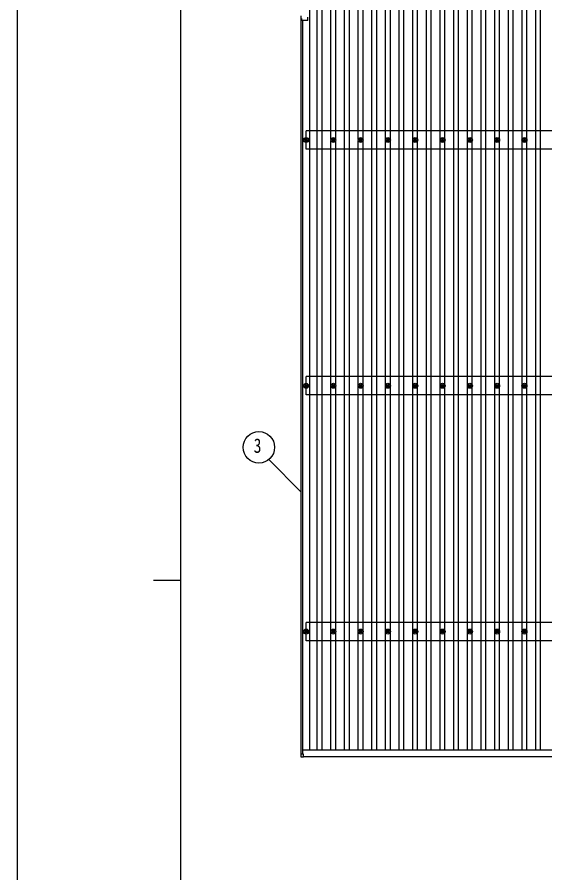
# Model space of a CAD drawing. Units: millimetres, scale not verified. Extents: x -16820 to 16820, y -11880 to 11880.
# Drawn here: x -16820 to -12954, y -1644 to 4624 of the extents above; entities that cross this region are included whole.
import ezdxf
from ezdxf.enums import TextEntityAlignment as Align

# ---------------------------------------------------------------- set-up
doc = ezdxf.new("R2010")
doc.units = ezdxf.units.MM
doc.header["$LTSCALE"] = 50
for name, color, linetype in [('0-5_YKK_13', 4, 'Continuous'), ('0-6_YKK_A1', 4, 'Continuous'), ('0-7_YKK_D', 6, 'Continuous'), ('0-8_YKK_ZWAK', 7, 'Continuous')]:
    doc.layers.add(name, color=color, linetype=linetype)
doc.styles.add('ＭＳ ゴシック', font='')
doc.styles.get('ＭＳ ゴシック').set_extended_font_data('MS Gothic')

msp = doc.modelspace()

# ---------------------------------------------------------------- linework, layer by layer
at = {"layer": '0-5_YKK_13'}
for p, q in [((-14738.92, 4613.51), (-14738.92, 4633.51)), ((-14737.42, 4613.51), (-14738.92, 4613.51)), ((-14737.42, 4613.51), (-14737.42, 4599.51)), ((-14714.82, 4598.51), (-14736.42, 4598.51)), ((-14691.42, 4598.51), (-14714.02, 4598.51)), ((-14690.42, 4599.51), (-14690.42, 4623.11)), ((-14713.42, 3725.55), (-14709, 3725.55)), ((-14713.42, 3722.05), (-14709, 3722.05)), ((-14705.17, 3733.8), (-14705.17, 3729.38)), ((-14705.17, 3718.22), (-14705.17, 3713.8)), ((-14701.67, 3733.8), (-14701.67, 3729.38)), ((-14701.67, 3718.22), (-14701.67, 3713.8)), ((-14697.84, 3725.55), (-14693.42, 3725.55)), ((-14697.84, 3722.05), (-14693.42, 3722.05)), ((-14513.42, 3725.55), (-14509, 3725.55)), ((-14513.42, 3722.05), (-14509, 3722.05)), ((-14505.17, 3733.8), (-14505.17, 3729.38)), ((-14505.17, 3718.22), (-14505.17, 3713.8)), ((-14501.67, 3733.8), (-14501.67, 3729.38)), ((-14501.67, 3718.22), (-14501.67, 3713.8)), ((-14497.84, 3725.55), (-14493.42, 3725.55)), ((-14497.84, 3722.05), (-14493.42, 3722.05)), ((-14313.42, 3725.55), (-14309, 3725.55)), ((-14313.42, 3722.05), (-14309, 3722.05)), ((-14305.17, 3733.8), (-14305.17, 3729.38)), ((-14305.17, 3718.22), (-14305.17, 3713.8)), ((-14301.67, 3733.8), (-14301.67, 3729.38)), ((-14301.67, 3718.22), (-14301.67, 3713.8)), ((-14297.84, 3725.55), (-14293.42, 3725.55)), ((-14297.84, 3722.05), (-14293.42, 3722.05)), ((-14113.42, 3725.55), (-14109, 3725.55)), ((-14113.42, 3722.05), (-14109, 3722.05)), ((-14105.17, 3733.8), (-14105.17, 3729.38)), ((-14105.17, 3718.22), (-14105.17, 3713.8)), ((-14101.67, 3733.8), (-14101.67, 3729.38)), ((-14101.67, 3718.22), (-14101.67, 3713.8)), ((-14097.84, 3725.55), (-14093.42, 3725.55)), ((-14097.84, 3722.05), (-14093.42, 3722.05)), ((-13913.42, 3725.55), (-13909, 3725.55)), ((-13913.42, 3722.05), (-13909, 3722.05)), ((-13905.17, 3733.8), (-13905.17, 3729.38)), ((-13905.17, 3718.22), (-13905.17, 3713.8)), ((-13901.67, 3733.8), (-13901.67, 3729.38)), ((-13901.67, 3718.22), (-13901.67, 3713.8)), ((-13897.84, 3725.55), (-13893.42, 3725.55)), ((-13897.84, 3722.05), (-13893.42, 3722.05)), ((-13713.42, 3725.55), (-13709, 3725.55)), ((-13713.42, 3722.05), (-13709, 3722.05)), ((-13705.17, 3733.8), (-13705.17, 3729.38)), ((-13705.17, 3718.22), (-13705.17, 3713.8)), ((-13701.67, 3733.8), (-13701.67, 3729.38)), ((-13701.67, 3718.22), (-13701.67, 3713.8)), ((-13697.84, 3725.55), (-13693.42, 3725.55)), ((-13697.84, 3722.05), (-13693.42, 3722.05)), ((-13513.42, 3725.55), (-13509, 3725.55)), ((-13513.42, 3722.05), (-13509, 3722.05)), ((-13505.17, 3733.8), (-13505.17, 3729.38)), ((-13505.17, 3718.22), (-13505.17, 3713.8)), ((-13501.67, 3733.8), (-13501.67, 3729.38)), ((-13501.67, 3718.22), (-13501.67, 3713.8)), ((-13497.84, 3725.55), (-13493.42, 3725.55)), ((-13497.84, 3722.05), (-13493.42, 3722.05)), ((-13313.42, 3725.55), (-13309, 3725.55)), ((-13313.42, 3722.05), (-13309, 3722.05)), ((-13305.17, 3733.8), (-13305.17, 3729.38)), ((-13305.17, 3718.22), (-13305.17, 3713.8)), ((-13301.67, 3733.8), (-13301.67, 3729.38)), ((-13301.67, 3718.22), (-13301.67, 3713.8)), ((-13297.84, 3725.55), (-13293.42, 3725.55)), ((-13297.84, 3722.05), (-13293.42, 3722.05)), ((-13113.42, 3725.55), (-13109, 3725.55)), ((-13113.42, 3722.05), (-13109, 3722.05)), ((-13105.17, 3733.8), (-13105.17, 3729.38)), ((-13105.17, 3718.22), (-13105.17, 3713.8)), ((-13101.67, 3733.8), (-13101.67, 3729.38)), ((-13101.67, 3718.22), (-13101.67, 3713.8)), ((-13097.84, 3725.55), (-13093.42, 3725.55)), ((-13097.84, 3722.05), (-13093.42, 3722.05)), ((-14713.42, 1925.55), (-14709, 1925.55)), ((-14713.42, 1922.05), (-14709, 1922.05)), ((-14705.17, 1933.8), (-14705.17, 1929.38)), ((-14705.17, 1918.22), (-14705.17, 1913.8)), ((-14701.67, 1933.8), (-14701.67, 1929.38)), ((-14701.67, 1918.22), (-14701.67, 1913.8)), ((-14697.84, 1925.55), (-14693.42, 1925.55)), ((-14697.84, 1922.05), (-14693.42, 1922.05)), ((-14513.42, 1925.55), (-14509, 1925.55)), ((-14513.42, 1922.05), (-14509, 1922.05)), ((-14505.17, 1933.8), (-14505.17, 1929.38)), ((-14505.17, 1918.22), (-14505.17, 1913.8)), ((-14501.67, 1933.8), (-14501.67, 1929.38)), ((-14501.67, 1918.22), (-14501.67, 1913.8)), ((-14497.84, 1925.55), (-14493.42, 1925.55)), ((-14497.84, 1922.05), (-14493.42, 1922.05)), ((-14313.42, 1925.55), (-14309, 1925.55)), ((-14313.42, 1922.05), (-14309, 1922.05)), ((-14305.17, 1933.8), (-14305.17, 1929.38)), ((-14305.17, 1918.22), (-14305.17, 1913.8)), ((-14301.67, 1933.8), (-14301.67, 1929.38)), ((-14301.67, 1918.22), (-14301.67, 1913.8)), ((-14297.84, 1925.55), (-14293.42, 1925.55)), ((-14297.84, 1922.05), (-14293.42, 1922.05)), ((-14113.42, 1925.55), (-14109, 1925.55)), ((-14113.42, 1922.05), (-14109, 1922.05)), ((-14105.17, 1933.8), (-14105.17, 1929.38)), ((-14105.17, 1918.22), (-14105.17, 1913.8)), ((-14101.67, 1933.8), (-14101.67, 1929.38)), ((-14101.67, 1918.22), (-14101.67, 1913.8)), ((-14097.84, 1925.55), (-14093.42, 1925.55)), ((-14097.84, 1922.05), (-14093.42, 1922.05)), ((-13913.42, 1925.55), (-13909, 1925.55)), ((-13913.42, 1922.05), (-13909, 1922.05)), ((-13905.17, 1933.8), (-13905.17, 1929.38)), ((-13905.17, 1918.22), (-13905.17, 1913.8)), ((-13901.67, 1933.8), (-13901.67, 1929.38)), ((-13901.67, 1918.22), (-13901.67, 1913.8)), ((-13897.84, 1925.55), (-13893.42, 1925.55)), ((-13897.84, 1922.05), (-13893.42, 1922.05)), ((-13713.42, 1925.55), (-13709, 1925.55)), ((-13713.42, 1922.05), (-13709, 1922.05)), ((-13705.17, 1933.8), (-13705.17, 1929.38)), ((-13705.17, 1918.22), (-13705.17, 1913.8)), ((-13701.67, 1933.8), (-13701.67, 1929.38)), ((-13701.67, 1918.22), (-13701.67, 1913.8)), ((-13697.84, 1925.55), (-13693.42, 1925.55)), ((-13697.84, 1922.05), (-13693.42, 1922.05)), ((-13513.42, 1925.55), (-13509, 1925.55)), ((-13513.42, 1922.05), (-13509, 1922.05)), ((-13505.17, 1933.8), (-13505.17, 1929.38)), ((-13505.17, 1918.22), (-13505.17, 1913.8)), ((-13501.67, 1933.8), (-13501.67, 1929.38)), ((-13501.67, 1918.22), (-13501.67, 1913.8)), ((-13497.84, 1925.55), (-13493.42, 1925.55)), ((-13497.84, 1922.05), (-13493.42, 1922.05)), ((-13313.42, 1925.55), (-13309, 1925.55)), ((-13313.42, 1922.05), (-13309, 1922.05)), ((-13305.17, 1933.8), (-13305.17, 1929.38)), ((-13305.17, 1918.22), (-13305.17, 1913.8)), ((-13301.67, 1933.8), (-13301.67, 1929.38)), ((-13301.67, 1918.22), (-13301.67, 1913.8)), ((-13297.84, 1925.55), (-13293.42, 1925.55)), ((-13297.84, 1922.05), (-13293.42, 1922.05)), ((-13113.42, 1925.55), (-13109, 1925.55)), ((-13113.42, 1922.05), (-13109, 1922.05)), ((-13105.17, 1933.8), (-13105.17, 1929.38)), ((-13105.17, 1918.22), (-13105.17, 1913.8)), ((-13101.67, 1933.8), (-13101.67, 1929.38)), ((-13101.67, 1918.22), (-13101.67, 1913.8)), ((-13097.84, 1925.55), (-13093.42, 1925.55)), ((-13097.84, 1922.05), (-13093.42, 1922.05)), ((-14705.17, 133.57), (-14705.17, 129.16)), ((-14701.67, 133.57), (-14701.67, 129.16)), ((-14505.17, 133.57), (-14505.17, 129.16)), ((-14501.67, 133.57), (-14501.67, 129.16)), ((-14305.17, 133.57), (-14305.17, 129.16)), ((-14301.67, 133.57), (-14301.67, 129.16)), ((-14105.17, 133.57), (-14105.17, 129.16)), ((-14101.67, 133.57), (-14101.67, 129.16)), ((-13905.17, 133.57), (-13905.17, 129.16)), ((-13901.67, 133.57), (-13901.67, 129.16)), ((-13705.17, 133.57), (-13705.17, 129.16)), ((-13701.67, 133.57), (-13701.67, 129.16)), ((-13505.17, 133.57), (-13505.17, 129.16)), ((-13501.67, 133.57), (-13501.67, 129.16)), ((-13305.17, 133.57), (-13305.17, 129.16)), ((-13301.67, 133.57), (-13301.67, 129.16)), ((-13105.17, 133.57), (-13105.17, 129.16)), ((-13101.67, 133.57), (-13101.67, 129.16)), ((-14713.42, 125.32), (-14709, 125.32)), ((-14713.42, 121.82), (-14709, 121.82)), ((-14705.17, 117.99), (-14705.17, 113.58)), ((-14701.67, 117.99), (-14701.67, 113.58)), ((-14697.84, 125.32), (-14693.42, 125.32)), ((-14697.84, 121.82), (-14693.42, 121.82)), ((-14513.42, 125.32), (-14509, 125.32)), ((-14513.42, 121.82), (-14509, 121.82)), ((-14505.17, 117.99), (-14505.17, 113.58)), ((-14501.67, 117.99), (-14501.67, 113.58)), ((-14497.84, 125.32), (-14493.42, 125.32)), ((-14497.84, 121.82), (-14493.42, 121.82)), ((-14313.42, 125.32), (-14309, 125.32)), ((-14313.42, 121.82), (-14309, 121.82)), ((-14305.17, 117.99), (-14305.17, 113.58)), ((-14301.67, 117.99), (-14301.67, 113.58)), ((-14297.84, 125.32), (-14293.42, 125.32)), ((-14297.84, 121.82), (-14293.42, 121.82)), ((-14113.42, 125.32), (-14109, 125.32)), ((-14113.42, 121.82), (-14109, 121.82)), ((-14105.17, 117.99), (-14105.17, 113.58)), ((-14101.67, 117.99), (-14101.67, 113.58)), ((-14097.84, 125.32), (-14093.42, 125.32)), ((-14097.84, 121.82), (-14093.42, 121.82)), ((-13913.42, 125.32), (-13909, 125.32)), ((-13913.42, 121.82), (-13909, 121.82)), ((-13905.17, 117.99), (-13905.17, 113.58)), ((-13901.67, 117.99), (-13901.67, 113.58)), ((-13897.84, 125.32), (-13893.42, 125.32)), ((-13897.84, 121.82), (-13893.42, 121.82)), ((-13713.42, 125.32), (-13709, 125.32)), ((-13713.42, 121.82), (-13709, 121.82)), ((-13705.17, 117.99), (-13705.17, 113.58)), ((-13701.67, 117.99), (-13701.67, 113.58)), ((-13697.84, 125.32), (-13693.42, 125.32)), ((-13697.84, 121.82), (-13693.42, 121.82)), ((-13513.42, 125.32), (-13509, 125.32)), ((-13513.42, 121.82), (-13509, 121.82)), ((-13505.17, 117.99), (-13505.17, 113.58)), ((-13501.67, 117.99), (-13501.67, 113.58)), ((-13497.84, 125.32), (-13493.42, 125.32)), ((-13497.84, 121.82), (-13493.42, 121.82)), ((-13313.42, 125.32), (-13309, 125.32)), ((-13313.42, 121.82), (-13309, 121.82)), ((-13305.17, 117.99), (-13305.17, 113.58)), ((-13301.67, 117.99), (-13301.67, 113.58)), ((-13297.84, 125.32), (-13293.42, 125.32)), ((-13297.84, 121.82), (-13293.42, 121.82)), ((-13113.42, 125.32), (-13109, 125.32)), ((-13113.42, 121.82), (-13109, 121.82)), ((-13105.17, 117.99), (-13105.17, 113.58)), ((-13101.67, 117.99), (-13101.67, 113.58)), ((-13097.84, 125.32), (-13093.42, 125.32)), ((-13097.84, 121.82), (-13093.42, 121.82)), ((-14741.72, -775.32), (-14741.72, -793.32)), ((-14722.72, -774.32), (-14740.72, -774.32)), ((-14740.72, -794.32), (-14722.72, -794.32)), ((-14721.72, -793.32), (-14721.72, -775.32))]:
    msp.add_line(p, q, dxfattribs=at)
for centre, radius in [((-14703.42, 3723.8), 18.25), ((-14703.42, 3723.8), 10.15), ((-14703.42, 3723.8), 5.85), ((-14703.42, 3723.8), 5.25), ((-14503.42, 3723.8), 18.25), ((-14503.42, 3723.8), 10.15), ((-14503.42, 3723.8), 5.85), ((-14503.42, 3723.8), 5.25), ((-14303.42, 3723.8), 18.25), ((-14303.42, 3723.8), 10.15), ((-14303.42, 3723.8), 5.85), ((-14303.42, 3723.8), 5.25), ((-14103.42, 3723.8), 18.25), ((-14103.42, 3723.8), 10.15), ((-14103.42, 3723.8), 5.85), ((-14103.42, 3723.8), 5.25), ((-13903.42, 3723.8), 18.25), ((-13903.42, 3723.8), 10.15), ((-13903.42, 3723.8), 5.85), ((-13903.42, 3723.8), 5.25), ((-13703.42, 3723.8), 18.25), ((-13703.42, 3723.8), 10.15), ((-13703.42, 3723.8), 5.85), ((-13703.42, 3723.8), 5.25), ((-13503.42, 3723.8), 18.25), ((-13503.42, 3723.8), 10.15), ((-13503.42, 3723.8), 5.85), ((-13503.42, 3723.8), 5.25), ((-13303.42, 3723.8), 18.25), ((-13303.42, 3723.8), 10.15), ((-13303.42, 3723.8), 5.85), ((-13303.42, 3723.8), 5.25), ((-13103.42, 3723.8), 18.25), ((-13103.42, 3723.8), 10.15), ((-13103.42, 3723.8), 5.85), ((-13103.42, 3723.8), 5.25), ((-14703.42, 1923.8), 18.25), ((-14703.42, 1923.8), 10.15), ((-14703.42, 1923.8), 5.85), ((-14703.42, 1923.8), 5.25), ((-14503.42, 1923.8), 18.25), ((-14503.42, 1923.8), 10.15), ((-14503.42, 1923.8), 5.85), ((-14503.42, 1923.8), 5.25), ((-14303.42, 1923.8), 18.25), ((-14303.42, 1923.8), 10.15), ((-14303.42, 1923.8), 5.85), ((-14303.42, 1923.8), 5.25), ((-14103.42, 1923.8), 18.25), ((-14103.42, 1923.8), 10.15), ((-14103.42, 1923.8), 5.85), ((-14103.42, 1923.8), 5.25), ((-13903.42, 1923.8), 18.25), ((-13903.42, 1923.8), 10.15), ((-13903.42, 1923.8), 5.85), ((-13903.42, 1923.8), 5.25), ((-13703.42, 1923.8), 18.25), ((-13703.42, 1923.8), 10.15), ((-13703.42, 1923.8), 5.85), ((-13703.42, 1923.8), 5.25), ((-13503.42, 1923.8), 18.25), ((-13503.42, 1923.8), 10.15), ((-13503.42, 1923.8), 5.85), ((-13503.42, 1923.8), 5.25), ((-13303.42, 1923.8), 18.25), ((-13303.42, 1923.8), 10.15), ((-13303.42, 1923.8), 5.85), ((-13303.42, 1923.8), 5.25), ((-13103.42, 1923.8), 18.25), ((-13103.42, 1923.8), 10.15), ((-13103.42, 1923.8), 5.85), ((-13103.42, 1923.8), 5.25), ((-14703.42, 123.57), 18.25), ((-14703.42, 123.57), 10.15), ((-14703.42, 123.57), 5.85), ((-14703.42, 123.57), 5.25), ((-14503.42, 123.57), 18.25), ((-14503.42, 123.57), 10.15), ((-14503.42, 123.57), 5.85), ((-14503.42, 123.57), 5.25), ((-14303.42, 123.57), 18.25), ((-14303.42, 123.57), 10.15), ((-14303.42, 123.57), 5.85), ((-14303.42, 123.57), 5.25), ((-14103.42, 123.57), 18.25), ((-14103.42, 123.57), 10.15), ((-14103.42, 123.57), 5.85), ((-14103.42, 123.57), 5.25), ((-13903.42, 123.57), 18.25), ((-13903.42, 123.57), 10.15), ((-13903.42, 123.57), 5.85), ((-13903.42, 123.57), 5.25), ((-13703.42, 123.57), 18.25), ((-13703.42, 123.57), 10.15), ((-13703.42, 123.57), 5.85), ((-13703.42, 123.57), 5.25), ((-13503.42, 123.57), 18.25), ((-13503.42, 123.57), 10.15), ((-13503.42, 123.57), 5.85), ((-13503.42, 123.57), 5.25), ((-13303.42, 123.57), 18.25), ((-13303.42, 123.57), 10.15), ((-13303.42, 123.57), 5.85), ((-13303.42, 123.57), 5.25), ((-13103.42, 123.57), 18.25), ((-13103.42, 123.57), 10.15), ((-13103.42, 123.57), 5.85), ((-13103.42, 123.57), 5.25)]:
    msp.add_circle(centre, radius, dxfattribs=at)
for centre, radius, start, end in [((-14736.42, 4599.51), 1, 180, 269.99999), ((-14714.42, 4598.21), 0.5, 36.8699, 143.1301), ((-14691.42, 4599.51), 1, 269.99999, 0), ((-14690.12, 4623.51), 0.5, 126.8699, 233.1301), ((-14740.72, -775.32), 1, 90, 180), ((-14740.72, -793.32), 1, 180, 270), ((-14722.72, -775.32), 1, 0, 90), ((-14722.72, -793.32), 1, 270, 0)]:
    msp.add_arc(centre, radius, start, end, dxfattribs=at)
at = {"layer": '0-6_YKK_A1'}
for p, q in [((-14676.92, 9987.21), (-14676.92, -743.03)), ((-14620.92, -743.03), (-14620.92, 9987.21)), ((-14585.92, -743.03), (-14585.92, 9987.21)), ((-14420.92, -743.03), (-14420.92, 9987.21)), ((-14385.92, -743.03), (-14385.92, 9987.21)), ((-14220.92, -743.03), (-14220.92, 9987.21)), ((-14185.92, -743.03), (-14185.92, 9987.21)), ((-14020.92, -743.03), (-14020.92, 9987.21)), ((-13985.92, -743.03), (-13985.92, 9987.21)), ((-13820.92, -743.03), (-13820.92, 9987.21)), ((-13785.92, -743.03), (-13785.92, 9987.21)), ((-13620.92, -743.03), (-13620.92, 9987.21)), ((-13585.92, -743.03), (-13585.92, 9987.21)), ((-13420.92, -743.03), (-13420.92, 9987.21)), ((-13385.92, -743.03), (-13385.92, 9987.21)), ((-13220.92, -743.03), (-13220.92, 9987.21)), ((-13185.92, -743.03), (-13185.92, 9987.21)), ((-13020.92, -743.03), (-13020.92, 9987.21)), ((-12985.92, -743.03), (-12985.92, 9987.21)), ((-14520.92, 3728.98), (-14520.92, 5518.62)), ((-14485.92, 3728.98), (-14485.92, 5518.62)), ((-14320.92, 3728.98), (-14320.92, 5518.62)), ((-14285.92, 3728.98), (-14285.92, 5518.62)), ((-14120.92, 3728.98), (-14120.92, 5518.62)), ((-14085.92, 3728.98), (-14085.92, 5518.62)), ((-13920.92, 3728.98), (-13920.92, 5518.62)), ((-13885.92, 3728.98), (-13885.92, 5518.62)), ((-13720.92, 3728.98), (-13720.92, 5518.62)), ((-13685.92, 3728.98), (-13685.92, 5518.62)), ((-13520.92, 3728.98), (-13520.92, 5518.62)), ((-13485.92, 3728.98), (-13485.92, 5518.62)), ((-13320.92, 3728.98), (-13320.92, 5518.62)), ((-13285.92, 3728.98), (-13285.92, 5518.62)), ((-13120.92, 3728.98), (-13120.92, 5518.62)), ((-13085.92, 3728.98), (-13085.92, 5518.62)), ((-14738.42, -774.32), (-14738.42, 4613.51)), ((-14726.42, -774.32), (-14726.42, 4598.51)), ((-9303.42, 3790.8), (-14703.42, 3790.8)), ((-14703.42, 3656.8), (-14703.42, 3790.8)), ((-14520.92, 1928.98), (-14520.92, 3718.62)), ((-14485.92, 1928.98), (-14485.92, 3718.62)), ((-14320.92, 1928.98), (-14320.92, 3718.62)), ((-14285.92, 1928.98), (-14285.92, 3718.62)), ((-14120.92, 1928.98), (-14120.92, 3718.62)), ((-14085.92, 1928.98), (-14085.92, 3718.62)), ((-13920.92, 1928.98), (-13920.92, 3718.62)), ((-13885.92, 1928.98), (-13885.92, 3718.62)), ((-13720.92, 1928.98), (-13720.92, 3718.62)), ((-13685.92, 1928.98), (-13685.92, 3718.62)), ((-13520.92, 1928.98), (-13520.92, 3718.62)), ((-13485.92, 1928.98), (-13485.92, 3718.62)), ((-13320.92, 1928.98), (-13320.92, 3718.62)), ((-13285.92, 1928.98), (-13285.92, 3718.62)), ((-13120.92, 1928.98), (-13120.92, 3718.62)), ((-13085.92, 1928.98), (-13085.92, 3718.62)), ((-9303.42, 3656.8), (-14703.42, 3656.8)), ((-9303.42, 1990.8), (-14703.42, 1990.8)), ((-14703.42, 1856.8), (-14703.42, 1990.8)), ((-14520.92, 128.75), (-14520.92, 1918.62)), ((-14485.92, 128.75), (-14485.92, 1918.62)), ((-14320.92, 128.75), (-14320.92, 1918.62)), ((-14285.92, 128.75), (-14285.92, 1918.62)), ((-14120.92, 128.75), (-14120.92, 1918.62)), ((-14085.92, 128.75), (-14085.92, 1918.62)), ((-13920.92, 128.75), (-13920.92, 1918.62)), ((-13885.92, 128.75), (-13885.92, 1918.62)), ((-13720.92, 128.75), (-13720.92, 1918.62)), ((-13685.92, 128.75), (-13685.92, 1918.62)), ((-13520.92, 128.75), (-13520.92, 1918.62)), ((-13485.92, 128.75), (-13485.92, 1918.62)), ((-13320.92, 128.75), (-13320.92, 1918.62)), ((-13285.92, 128.75), (-13285.92, 1918.62)), ((-13120.92, 128.75), (-13120.92, 1918.62)), ((-13085.92, 128.75), (-13085.92, 1918.62)), ((-9303.42, 1856.8), (-14703.42, 1856.8)), ((-9303.42, 190.57), (-14703.42, 190.57)), ((-14703.42, 56.57), (-14703.42, 190.57)), ((-14520.92, -743.03), (-14520.92, 118.4)), ((-14485.92, -743.03), (-14485.92, 118.4)), ((-14320.92, -743.03), (-14320.92, 118.4)), ((-14285.92, -743.03), (-14285.92, 118.4)), ((-14120.92, -743.03), (-14120.92, 118.4)), ((-14085.92, -743.03), (-14085.92, 118.4)), ((-13920.92, -743.03), (-13920.92, 118.4)), ((-13885.92, -743.03), (-13885.92, 118.4)), ((-13720.92, -743.03), (-13720.92, 118.4)), ((-13685.92, -743.03), (-13685.92, 118.4)), ((-13520.92, -743.03), (-13520.92, 118.4)), ((-13485.92, -743.03), (-13485.92, 118.4)), ((-13320.92, -743.03), (-13320.92, 118.4)), ((-13285.92, -743.03), (-13285.92, 118.4)), ((-13120.92, -743.03), (-13120.92, 118.4)), ((-13085.92, -743.03), (-13085.92, 118.4)), ((-9303.42, 56.57), (-14703.42, 56.57)), ((-14726.42, -743.03), (-9280.42, -743.03)), ((-14721.72, -791.02), (-9285.12, -791.02))]:
    msp.add_line(p, q, dxfattribs=at)
at = {"layer": '0-7_YKK_D'}
msp.add_line((-14977.13, 1383.19), (-14739.07, 1145.12), dxfattribs=at)
msp.add_circle((-15049.09, 1473.15), 115.2, dxfattribs=at)
at = {"layer": '0-8_YKK_ZWAK'}
for p, q in [((-15619.92, -10100), (-15619.92, 11100)), ((-15819.92, 500), (-15619.92, 500))]:
    msp.add_line(p, q, dxfattribs=at)
msp.add_lwpolyline([(-16820, -11880), (16820, -11880), (16820, 11880), (-16820, 11880)], close=True, dxfattribs=at)

# ---------------------------------------------------------------- texts
at = {"layer": '0-7_YKK_D', "style": 'ＭＳ ゴシック', "width": 0.8}
msp.add_text('3', height=105.6, dxfattribs=at).set_placement((-15087.49, 1401.15), align=Align.BOTTOM_LEFT)

doc.saveas('drawing.dxf')
